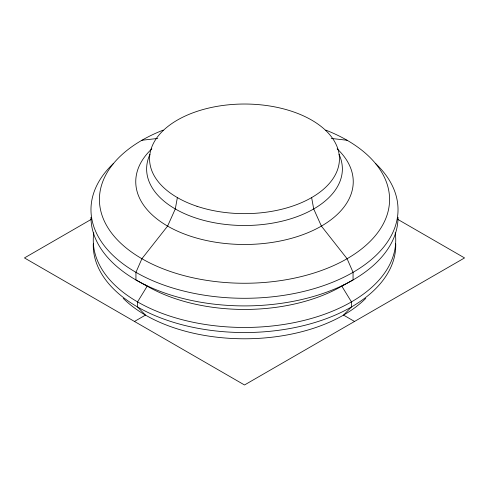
<?xml version="1.0" encoding="UTF-8"?>
<svg xmlns="http://www.w3.org/2000/svg" width="489" height="489" viewBox="0 0 489 489"><rect width="100%" height="100%" fill="white"/><g stroke="black" fill="none" stroke-linecap="round" stroke-linejoin="round"><path stroke-width="0.73" d="M177.373 197.593L175.294 208.956L167.605 226.095L141.914 258.718L135.942 272.33L135.942 279.952L147.183 286.169L137.556 301.89L137.556 306.97L145.477 315.099L134.475 321.45M91.651 219.133L24.45 257.929L244.5 384.977L464.55 257.929L397.349 219.133M141.914 140.257L157.782 138.436M331.218 138.436L347.086 140.257M354.525 321.45L343.522 315.099L351.444 306.97L351.444 301.89L341.817 286.169L353.058 279.952L353.058 272.33L347.086 258.718L321.395 226.095L313.706 208.956L311.627 197.593M365.778 298.357A140.037 80.85 0 0 1 123.222 298.357M395.723 243.766A151.242 87.317 0 0 1 244.5 332.544A151.242 87.317 0 0 1 93.277 243.766M395.204 232.801A151.242 87.317 0 0 1 244.5 327.465A151.242 87.317 0 0 1 93.796 232.801M343.901 284.94A137.629 79.462 0 0 1 145.099 284.94M398.028 217.275A153.528 88.637 0 0 1 244.5 305.912A153.528 88.637 0 0 1 90.972 217.275M375.418 163.357A153.528 88.637 0 0 1 344.201 277.055A153.528 88.637 0 0 1 144.799 277.055A153.528 88.637 0 0 1 113.582 163.357M325.79 130.111A145.08 83.766 0 0 1 353.4 254.836A145.08 83.766 0 0 1 135.6 254.836A145.08 83.766 0 0 1 163.21 130.111M337.184 148.864A108.741 62.781 0 0 1 315.142 229.433A108.741 62.781 0 0 1 173.858 229.433A108.741 62.781 0 0 1 151.816 148.864M339.036 154.371A97.867 56.504 0 0 1 244.5 225.502A97.867 56.504 0 0 1 149.964 154.371M197.03 206.303A94.933 54.811 0 0 0 339.433 158.833A94.933 54.811 0 0 0 197.03 111.37A94.933 54.811 0 0 0 197.03 206.303"/></g></svg>
